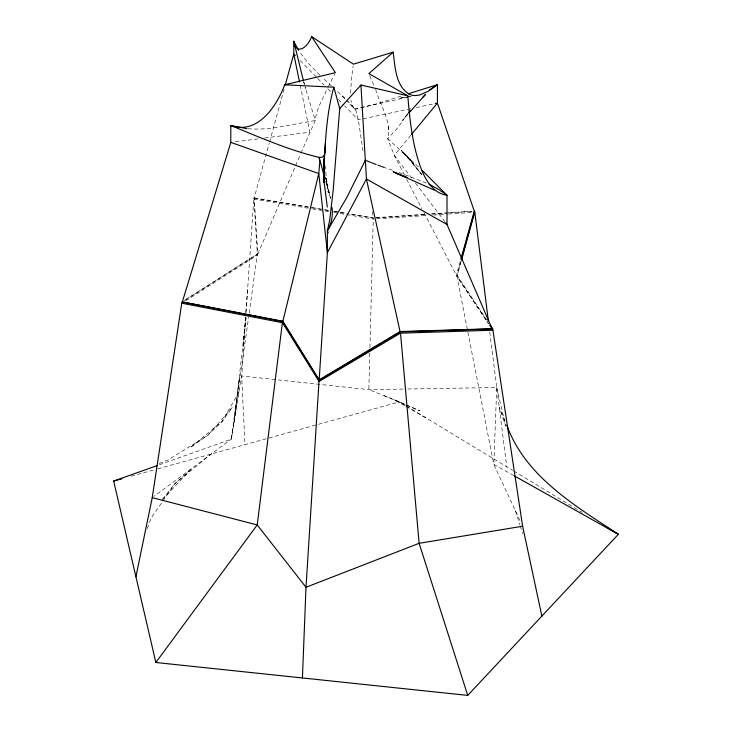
<?xml version="1.0" encoding="UTF-8"?>
<svg xmlns="http://www.w3.org/2000/svg" width="732" height="732" viewBox="0 0 732 732"><rect width="100%" height="100%" fill="white"/><g stroke="black" fill="none" stroke-linecap="round" stroke-linejoin="round"><path stroke-width="0.55" stroke-dasharray="3.66 2.75" d="M325.063 165.514L328.265 192.864L325.639 175.442M350.61 93.165L351.442 78.955L353.108 66.273M369.797 353.263L368.846 389.653L399.498 401.85L406.205 405.903M369.944 347.581L373.293 217.807L349.631 213.845M407.669 389.003L496.744 387.521L493.789 464.353L520.818 522.374M245.751 317.038L241.688 376.001L231.339 439.163L153.885 496.424M246.062 312.5L253.858 197.841L311.32 207.449M245.403 317.185L243.042 346.822L246.025 317.862L233.929 423.37L239.611 377.502L231.339 439.163L158.597 465.067M245.769 312.628L247.773 287.557M231.339 439.163L248.606 317.24M249.173 313.195L257.399 253.867L183.869 300.742M328.549 233.499L329.025 231.321M184.254 300.696L257.865 254.022L254.16 198.015L269.275 143.079M269.577 141.981L284.089 89.231M513.708 475.544L493.789 464.353L456.978 276.467L460.876 261.05M461.178 261.233L456.978 276.467L488.345 323.626M460.291 261.214L456.338 275.214L486.533 320.406M147.233 528.632L151.185 517.927L162.147 502.125M257.865 254.022L295.078 166.832M295.527 165.789L300.459 154.232M300.907 153.18L315.282 120.588C316.16 108.931 323.215 98.5 327.634 87.867M328.055 87.016L334.853 73.676M239.099 391.794L222.217 421.403L207.915 435.229L190.21 447.673L222.217 421.403L232.364 407.285L207.915 435.229L168.36 459.824L159.073 463.594M408.859 112.289L397.394 128.191L387.685 138.677L394.264 155.294L404.613 175.277M162.788 501.191L175.04 483.532L191.793 468.407L161.598 500.478L175.04 483.532L211.566 453.785M407.623 114.036L402.49 120.46L407.55 114.613M410.808 135.283L394.264 155.294L411.393 177.766M185.782 300.797L257.399 255.148L253.858 197.841M401.099 96.139L376.879 103.761L355.551 109.205L353.684 108.336L347.554 101.263M131.266 476.193L154.708 469.697M157.783 468.846L399.498 401.85M354.562 108.949L411.036 96.514M410.689 108.748L358.323 119.819L344.772 106.021M416.252 107.567L434.085 103.798M411.155 96.304L399.022 98.289L410.89 96.368M235.32 141.798L259.037 138.732M264.682 138L309.874 132.172L299.745 83.082M376.321 217.926L426.875 214.449M432.145 214.092L472.195 211.347M375.571 217.651L426.829 214.211M431.377 213.9L447.325 212.829M448.469 212.756L472.378 211.155M376.715 218.85L426.829 215.483M433.655 215.025L447.325 214.11M448.469 214.037L472.378 212.426M403.103 389.085L368.846 389.653L241.688 376.001L244.973 444.672M247.983 128.713C270.767 130.735 292.946 123.8 315.282 120.588L305.098 86.952L305.665 89.002M312.454 207.632L329.354 210.459M333.856 211.209L339.492 212.152M340.618 212.344L348.505 213.662M253.858 199.113L311.32 208.721M312.454 208.913L329.354 211.731M333.856 212.49L373.293 219.078M321.119 209.306L254.16 198.015M324.303 209.837L328.558 210.56M333.865 211.457L339.181 212.353M340.243 212.536L345.55 213.433M350.866 214.339L373.155 218.145L372.13 211.365M392.599 170.3L385.307 167.793M399.123 172.523L427.195 183.357M384.172 395.756L405.217 404.622M406.269 405.07L419.939 410.835L394.392 399.818L405.034 405.903M406.004 406.452L426.317 418.082M406.342 405.986L512.821 470.447M513.8 471.033L582.178 512.427M418.503 167.015L387.685 138.677C391.977 122.034 380.228 105.106 375.608 89.432M331.633 86.111L322.803 77.967M337.662 91.637L345.971 99.47M410.844 160.015L402.124 151.652L413.754 163.995L401.31 150.106L421.87 174.838M342.201 95.865L346.062 99.598M319.939 75.268L308.081 63.053L299.049 51.167M346.721 100.193L355.551 109.205L358.323 119.819L363.264 152.595M300.138 60.564L316.874 77.61M317.679 78.425L324.047 84.921M328.037 88.975L331.221 92.223M338.394 99.534L343.976 105.216M421.961 174.857L409.682 159.265L421.852 174.765M353.684 108.336L351.68 104.365L350.912 100M415.502 183.156L444.955 221.814M487.091 321.238L487.649 322.08M488.207 322.913L488.766 323.745M456.978 275.186L487.091 320.46M406.681 179.276L421.916 208.702M424.002 212.738L456.338 275.214M369.742 75.625L374.747 87.346M505.053 421.001L499.242 407.331L505.666 425.96L496.744 387.521M515.41 510.762L519.876 524.853M520.214 525.942L522.621 533.527M325.987 181.92L330.91 199.836M325.832 181.362L327.469 186.715M303.725 81.883L304.832 85.946M303.716 81.865L304.256 83.887M325.658 177.849L330.763 199.058M325.392 176.778L329.848 195.426M388.189 126.288L389.031 132.025M489.763 332.118L506.754 466.769"/><path stroke-width="1.1" d="M302.426 677.96L306.003 587.274L319.079 380.21L282.543 321.467L181.957 301.959L152.238 497.641L135.914 576.761M324.066 158.817L324.175 182.543L327.296 207.065M445.642 222.711L447.014 224.504L492.105 328.76L400.047 331.532L319.179 379.935L327.378 252.613L327.378 230.763C331.633 223.864 332.978 215.519 332.072 207.54M324.907 150.014L323.718 166.795L324.175 182.543L323.718 166.795L325.456 143.097M319.179 379.935L282.891 321.275L182.36 301.895L230.8 142.374L230.8 125.538C257.627 134.972 276.669 106.241 284.739 84.802L333.856 87.19L339.712 108.611L333.142 190.649L329.693 220.231L327.378 230.763L346.822 197.512L365.378 160.226L366.421 178.992L400.047 331.532M365.378 160.226L365.332 160.811L360.958 85.04L407.797 95.782C409.847 120.377 412.409 145.366 421.11 168.653C425.695 180.228 433.39 193.559 447.014 195.252L447.014 224.504L366.421 178.992L327.378 252.613L318.777 173.548L319.838 161.708L319.17 157.389C288.6 150.106 259.805 137.323 230.8 125.538L246.94 128.64M324.77 153.171C325.96 130.982 327.863 108.702 333.856 87.19M282.891 321.275L318.777 173.548L230.8 142.374M285.297 84.839L293.77 54.077L293.77 41.248L298.464 50.298M461.471 258.872L474.656 210.999L488.336 320.817M461.471 260.144L474.656 212.271M460.858 259.21L474.299 211.2L437.425 103.084L437.425 84.692L408.3 93.76M429.345 90.045L437.425 84.692L428.174 91.299L419.985 94.858A35.511 20.972 -60.4 0 1 409.691 94.483C395.426 86.102 395.161 66.74 393.157 52.173L353.419 64.178L311.603 36.6C308.767 45.448 296.844 57.188 293.77 41.248L303.441 80.849M324.285 155.028L322.501 157.16L319.17 157.389L324.459 177.08M408.859 112.289L410.085 110.541M506.837 425.21C525.137 476.431 575.434 505.913 618.33 534.314L467.739 695.4L155.852 662.497L257.216 524.954L282.543 321.467M411.53 134.413L437.425 103.084L435.192 103.56M409.014 112.938L425.612 94.318L422.986 97.036M339.712 108.611L360.958 85.04M393.157 52.173L368.873 73.603L407.797 95.782M319.079 380.21L400.404 331.898L492.737 328.952L522.621 526.235L541.872 616.097M155.852 662.497L113.67 481.07L157.526 465.451M113.67 481.07L121.878 478.792M284.739 84.802L335.375 72.669L311.603 36.6M522.621 526.235L419.116 543.309L306.003 587.274L257.216 524.954L152.238 497.641M492.737 330.224L400.404 333.17L319.079 381.491L282.543 322.739L181.957 303.231M381.656 166.521L384.392 167.472M378.014 165.194L380.741 166.191M371.664 162.788L376.193 164.526M395.701 172.99L407.029 177.556L393.157 171.782L434.369 190.174M366.275 160.601L370.758 162.44M429.153 184.272L438.468 189.332L447.014 195.252L422.282 170.51M514.706 476.102L618.33 534.314L607.578 527.809M295.362 55.696L293.77 54.077L299.516 81.966M490.22 325.173L492.737 328.952M492.105 328.76L490.998 327.085M489.882 325.42L490.44 326.252M467.739 695.4L419.116 543.309L400.404 331.898"/></g></svg>
